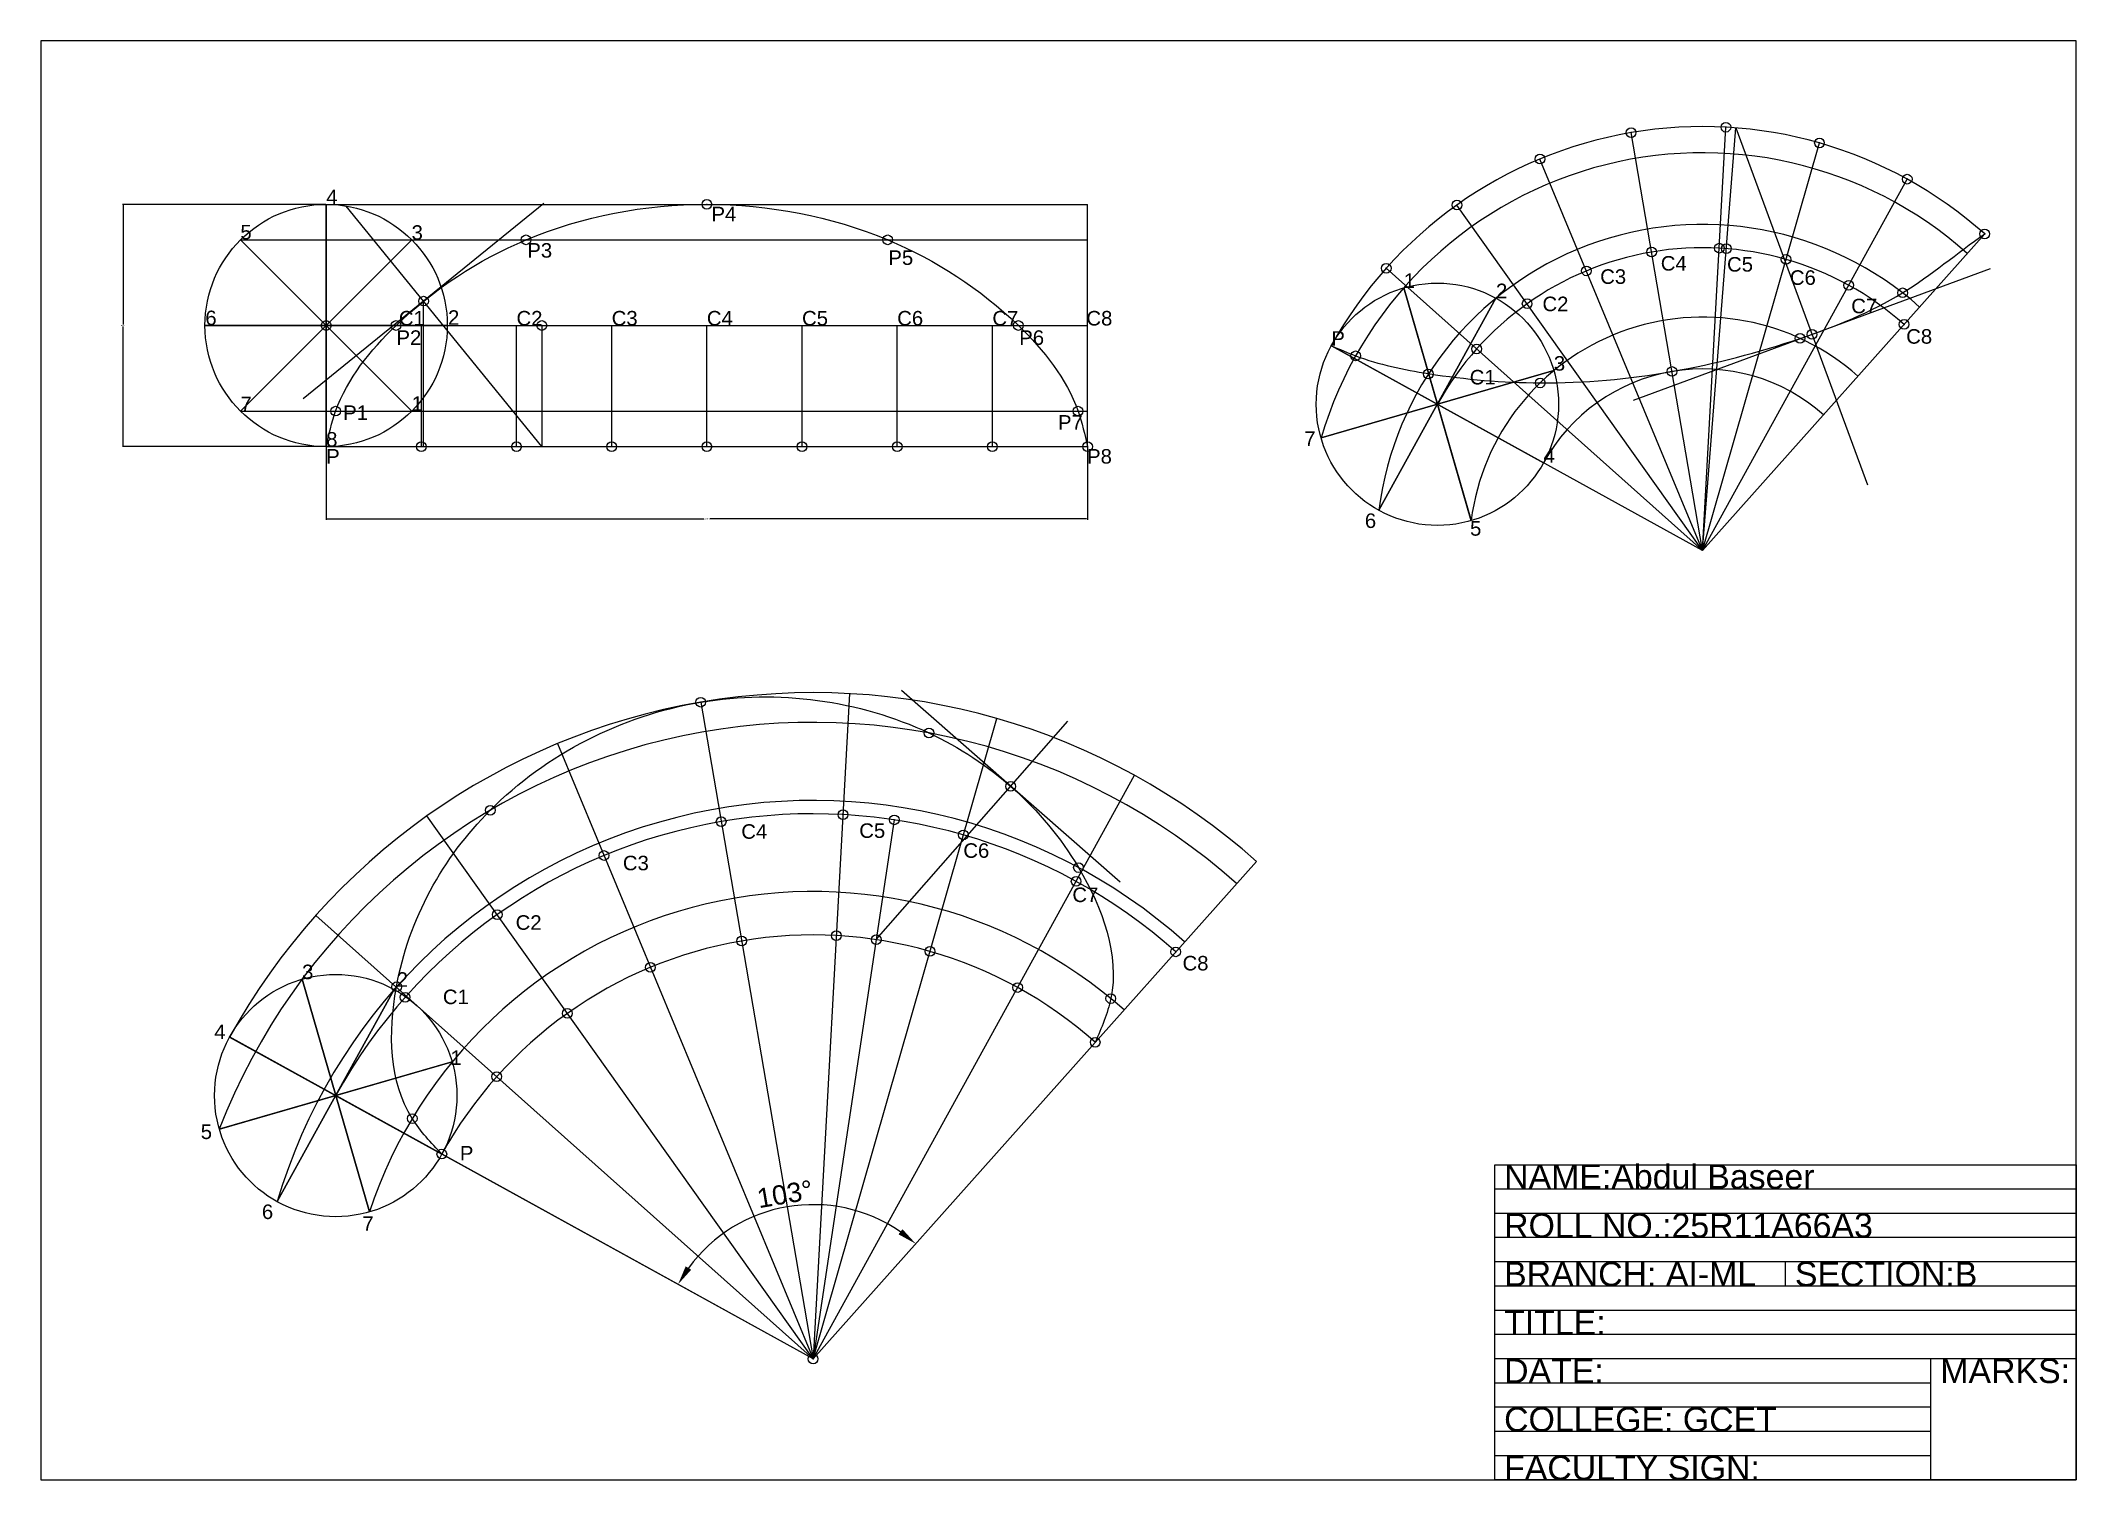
# Model space of a CAD drawing. Header units: millimetres. Extents: x 0 to 420, y 0 to 297.
import ezdxf

# ---------------------------------------------------------------- set-up
doc = ezdxf.new("R2010")
doc.units = ezdxf.units.MM
doc.header["$PDMODE"] = 32
doc.header["$PDSIZE"] = 2
for name, color, linetype in [('Circle', 1, 'Continuous'), ('Director Circle', 7, 'Continuous'), ('Division Lines', 3, 'Continuous'), ('Extension lines', 11, 'Continuous'), ('Extra Line', 7, 'Continuous'), ('Layer1', 7, 'Continuous'), ('Normal', 7, 'Continuous'), ('Text', 7, 'Continuous'), ('Text2', 7, 'Continuous')]:
    doc.layers.add(name, color=color, linetype=linetype)
doc.styles.get("Standard").update_dxf_attribs({"font": 'arial.ttf'})
doc.dimstyles.new('ISO-25', dxfattribs={"dimtxt": 4, "dimasz": 4, "dimexe": 1.25, "dimexo": 0.625, "dimtad": 1, "dimdec": 1, "dimdsep": 46, "dimtxsty": 'Standard', "dimcen": 2.5, "dimclrd": 256, "dimclrt": 256, "dimadec": 0, "dimazin": 0, "dimtfac": 1, "dimtdec": 1, "dimtmove": 0, "dimatfit": 3, "dimfxl": 1, "dimlwd": -1, "dimarcsym": 0})
doc.dimstyles.get("Standard").update_dxf_attribs({"dimtxt": 0.18, "dimasz": 0.18, "dimexe": 0.18, "dimexo": 0.0625, "dimgap": 0.09, "dimtad": 0, "dimtih": 1, "dimtoh": 1, "dimdec": 4, "dimzin": 0, "dimdsep": 46, "dimtxsty": 'Standard', "dimcen": 0.09, "dimadec": 0, "dimazin": 0, "dimtfac": 1, "dimtdec": 4, "dimtofl": 0, "dimtmove": 0, "dimatfit": 3, "dimfxl": 1, "dimtolj": 1, "dimtzin": 0, "dimarcsym": 0})

# ---------------------------------------------------------------- blocks, each defined once
blk = doc.blocks.new('*U12')
at = {"layer": 'Circle'}
blk.add_line((0, 0), (0, 50), dxfattribs=at)
blk = doc.blocks.new('*U14')
at = {"layer": 'Circle', "color": 0, "linetype": 'ByBlock', "lineweight": -2, "transparency": 16777216}
blk.add_blockref('*U12', (57, 116), dxfattribs=at)
for p, rotation in [((57, 166), 180), ((74.68, 123.32), 44.99999999999999), ((74.68, 158.68), 135), ((39.32, 158.68), 225.0000000000001), ((39.32, 123.32), 315.0000000000001), ((82, 141), 90), ((32, 141), 270)]:
    blk.add_blockref('*U12', p, dxfattribs=dict(at, rotation=rotation))
blk = doc.blocks.new('*D15')
at = {"color": 0, "lineweight": -2, "transparency": 16777216}
for p, q in [((58.83, 263.23), (16.85, 263.23)), ((17.03, 263.05), (17.03, 238.41)), ((17.03, 213.41), (17.03, 238.05)), ((58.83, 213.23), (16.85, 213.23))]:
    blk.add_line(p, q, dxfattribs=at)
at = {"color": 0, "transparency": 16777216}
for points in [[(17, 263.05), (17.06, 263.05), (17.03, 263.23)], [(17, 213.41), (17.06, 213.41), (17.03, 213.23)]]:
    blk.add_solid(points, dxfattribs=at)
at = {"layer": 'Defpoints', "color": 0, "transparency": 16777216}
for p in [(17.03, 263.23), (58.9, 263.23), (58.9, 213.23)]:
    blk.add_point(p, dxfattribs=at)
at = {"color": 0, "transparency": 16777216, "insert": (17.03, 238.23), "char_height": 0.18, "attachment_point": 5}
blk.add_mtext('\\A1;50.0000', dxfattribs=at)
blk = doc.blocks.new('*D16')
at = {"color": 0, "lineweight": -2, "transparency": 16777216}
for p, q in [((58.9, 213.17), (58.9, 198.16)), ((215.99, 213.17), (215.99, 198.16)), ((59.08, 198.34), (136.85, 198.34)), ((215.81, 198.34), (138.04, 198.34))]:
    blk.add_line(p, q, dxfattribs=at)
at = {"color": 0, "transparency": 16777216}
for points in [[(59.08, 198.37), (59.08, 198.31), (58.9, 198.34)], [(215.81, 198.37), (215.81, 198.31), (215.99, 198.34)]]:
    blk.add_solid(points, dxfattribs=at)
at = {"layer": 'Defpoints', "color": 0, "transparency": 16777216}
for p in [(58.9, 213.23), (215.99, 213.23), (215.99, 198.34)]:
    blk.add_point(p, dxfattribs=at)
at = {"color": 0, "transparency": 16777216, "insert": (137.45, 198.34), "char_height": 0.18, "attachment_point": 5}
blk.add_mtext('\\A1;157.0976', dxfattribs=at)
blk = doc.blocks.new('*U21')
at = {"layer": 'Director Circle'}
blk.add_line((43.78, 0), (0, 24.16), dxfattribs=at)
blk = doc.blocks.new('*U23')
at = {"layer": 'Director Circle', "color": 0, "linetype": 'ByBlock', "lineweight": -2, "transparency": 16777216}
for p, rotation in [((75.04, 63.85), 45), ((106, 80.93), 134.9999999999999), ((88.92, 111.89), 225), ((57.96, 94.8), 314.9999999999999), ((94.06, 65.98), 90.00000000000001), ((69.9, 109.76), 270), ((103.87, 99.95), 180)]:
    blk.add_blockref('*U21', p, dxfattribs=dict(at, rotation=rotation))
blk.add_blockref('*U21', (60.09, 75.79), dxfattribs=at)
blk = doc.blocks.new('*U29')
at = {"layer": 'Director Circle'}
blk.add_line((43.78, 0), (0, 24.16), dxfattribs=at)
blk = doc.blocks.new('*U31')
at = {"layer": 'Director Circle', "color": 0, "linetype": 'ByBlock', "lineweight": -2, "transparency": 16777216}
for p, rotation in [((23.27, 86.65), 45), ((54.23, 103.73), 134.9999999999999), ((37.15, 134.68), 225), ((6.19, 117.6), 314.9999999999999), ((42.29, 88.78), 90.00000000000001), ((18.13, 132.55), 270), ((52.1, 122.74), 180)]:
    blk.add_blockref('*U29', p, dxfattribs=dict(at, rotation=rotation))
blk.add_blockref('*U29', (8.32, 98.59), dxfattribs=at)
blk = doc.blocks.new('*D32')
at = {"layer": 'Defpoints', "color": 0, "transparency": 16777216}
for p in [(250.82, 127.64), (38.98, 91.4), (163.49, 56.54), (159.37, 24.97), (159.37, 24.97)]:
    blk.add_point(p, dxfattribs=at)
at = {"layer": 'Director Circle', "transparency": 16777216}
blk.add_arc((159.37, 24.97), 31.84, 55.5117, 143.9061, dxfattribs=at)
for points in [[(177.81, 51.74), (176.99, 50.69), (180.55, 48.74)], [(134.21, 43.37), (133.08, 44.08), (131.49, 40.35)]]:
    blk.add_solid(points, dxfattribs=at)
at = {"layer": 'Director Circle', "transparency": 16777216, "insert": (153.55, 58.98), "char_height": 4, "attachment_point": 5, "rotation": 9.7089}
blk.add_mtext('103°', dxfattribs=at)

msp = doc.modelspace()

# ---------------------------------------------------------------- linework, layer by layer
for p, q in [((420, 60), (300, 60)), ((420, 55), (300, 55)), ((420, 50), (300, 50)), ((420, 45), (300, 45)), ((360, 40), (360, 45)), ((420, 40), (300, 40)), ((420, 35), (300, 35)), ((420, 30), (300, 30)), ((420, 25), (300, 25)), ((420, 25), (300, 25)), ((390, 0), (390, 25)), ((390, 20), (300, 20)), ((390, 15), (300, 15)), ((390, 10), (300, 10)), ((390, 5), (300, 5)), ((420, 0), (300, 0)), ((420, 0), (360, 0))]:
    msp.add_line(p, q)
for points in [[(0, 0), (420, 0), (420, 297), (0, 297)], [(420, 0), (300, 0), (300, 65), (420, 65)]]:
    msp.add_lwpolyline(points, close=True)
at = {"layer": 'Circle'}
for p, q in [((215.9948, 213.23295), (215.9948, 263.23295)), ((58.8972, 213.23295), (215.9948, 213.23295))]:
    msp.add_line(p, q, dxfattribs=at)
msp.add_circle((58.8972, 238.23295), 25, dxfattribs=at)
msp.add_point((58.8972, 238.23295), dxfattribs=at)
at = {"layer": 'Director Circle', "color": 4}
for p, q in [((342.90686, 191.78073), (328.15061, 278.02749)), ((342.90686, 191.78073), (347.7014, 279.14928)), ((342.90686, 191.78073), (367.01203, 275.89488)), ((342.90686, 191.78073), (309.33895, 272.58572)), ((342.90686, 191.78073), (385.11527, 268.42732)), ((342.90686, 191.78073), (292.20865, 263.09652)), ((342.90686, 191.78073), (277.61777, 250.03522)), ((136.18248, 160.49829), (159.37087, 24.96767)), ((166.90515, 162.2611), (159.37087, 24.96767)), ((159.37087, 24.96767), (197.25043, 157.14705)), ((106.62129, 151.94693), (159.37087, 24.96767)), ((159.37087, 24.96767), (225.69837, 145.41231)), ((159.37087, 24.96767), (79.70226, 137.03534)), ((159.37087, 24.96767), (56.77373, 116.51043))]:
    msp.add_line(p, q, dxfattribs=at)
at = {"layer": 'Director Circle', "color": 2}
msp.add_line((342.90686, 191.78073), (349.73369, 279.01401), dxfattribs=at)
at = {"layer": 'Director Circle', "color": 6}
msp.add_line((349.73369, 279.01401), (376.92015, 205.33924), dxfattribs=at)
at = {"layer": 'Director Circle', "color": 30, "true_color": 0xf8991e}
for p, q in [((342.90686, 191.78073), (401.10434, 257.12063)), ((342.90686, 191.78073), (266.29713, 234.05602)), ((159.37087, 24.96767), (250.82406, 127.64466)), ((159.37087, 24.96767), (38.98415, 91.40026)), ((159.37087, 24.96767), (60.87265, 79.32161))]:
    msp.add_line(p, q, dxfattribs=at)
at = {"layer": 'Director Circle', "color": 3}
msp.add_line((328.61839, 222.81425), (402.29316, 250.00071), dxfattribs=at)
at = {"layer": 'Director Circle'}
for p, q in [((53.93604, 103.34001), (53.78848, 103.07261)), ((84.89105, 86.25821), (84.55541, 85.64999)), ((159.37087, 24.96767), (60.87265, 79.32161))]:
    msp.add_line(p, q, dxfattribs=at)
at = {"layer": 'Director Circle', "color": 114, "true_color": 0x139b48}
msp.add_circle((288.18562, 221.97736), 25, dxfattribs=at)
at = {"layer": 'Director Circle', "color": 32, "true_color": 0xcd6928}
msp.add_arc((342.90686, 191.78073), 87.5, 48.3089183, 151.1089183, dxfattribs=at)
at = {"layer": 'Director Circle', "color": 1}
for centre, radius, end in [((342.90686, 191.78073), 82.10334, 163.5426326), ((342.90686, 191.78073), 67.31456, 172.9103278), ((342.90686, 191.78073), 62.5, 151.1089183), ((342.90686, 191.78073), 48.18238, 172.6329095), ((342.90686, 191.78073), 37.5, 151.1089183), ((159.37087, 24.96767), 137.5, 151.1089183), ((159.37087, 24.96767), 131.37247, 158.8421796), ((159.37087, 24.96767), 115.24431, 163.637726), ((159.37087, 24.96767), 112.5, 151.1089183), ((159.37087, 24.96767), 96.45607, 161.6693042)]:
    msp.add_arc(centre, radius, 48.3089183, end, dxfattribs=at)
at = {"layer": 'Director Circle', "color": 30, "true_color": 0xf8991e}
msp.add_arc((159.37087, 24.96767), 87.5, 48.3089183, 151.1089183, dxfattribs=at)
at = {"layer": 'Director Circle', "color": 2}
msp.add_open_spline([(266.29713, 234.05602), (267.95782, 233.32977), (274.35396, 230.53263), (288.84555, 227.53681), (310.76135, 225.64907), (336.7471, 227.99024), (361.80894, 234.62344), (384.14197, 243.54887), (395.3843, 253.17325), (401.10434, 257.12063)], degree=3, knots=[0, 0, 0, 0, 5.431680621, 20.920117905, 44.025887961, 71.323694093, 98.621500225, 121.763587193, 142.613325422, 142.613325422, 142.613325422, 142.613325422], dxfattribs=at)
at = {"layer": 'Director Circle', "color": 41, "true_color": 0xf4ee51}
msp.add_spline([(82.76114, 67.24295), (76.65083, 74.57784), (73.38006, 101.69336), (92.74999, 138.19481), (136.18248, 160.49829), (183.27653, 154.14679), (214.12026, 126.37651), (220.78909, 99.34223), (217.56835, 90.30757)], degree=3, dxfattribs=at)
at = {"layer": 'Director Circle'}
for p in [(328.15061, 278.02749), (347.7014, 279.14928), (309.33895, 272.58572), (367.01203, 275.89488), (385.11527, 268.42732), (292.20865, 263.09652), (401.10434, 257.12063), (332.36668, 253.38556), (346.33153, 254.18684), (360.12484, 251.86227), (277.61777, 250.03522), (318.92978, 249.49858), (306.69386, 242.72058), (373.05573, 246.5283), (384.47649, 238.45209), (363.014, 235.56708), (296.2718, 233.39108), (286.31792, 228.23538), (309.38645, 226.39176), (336.58275, 228.74363), (183.27653, 154.14679), (92.74999, 138.19481), (140.39855, 135.85636), (165.53528, 137.29865), (190.36324, 133.11444), (116.21212, 128.85979), (214.12026, 126.37651), (213.63883, 123.51329), (94.18746, 116.6594), (144.61462, 111.21443), (164.16541, 112.33621), (183.47604, 109.08182), (234.19621, 108.97611), (125.80296, 105.77265), (73.44656, 101.76782), (201.57928, 101.61426), (75.18956, 99.59848), (108.67266, 96.28346), (220.78909, 99.34223), (217.56835, 90.30757), (94.08178, 83.22215), (82.76114, 67.24295), (159.37087, 24.96767)]:
    msp.add_point(p, dxfattribs=at)
at = {"layer": 'Director Circle', "color": 2}
for p in [(347.78317, 254.09021), (365.45577, 236.40748)]:
    msp.add_point(p, dxfattribs=at)
at = {"layer": 'Director Circle', "color": 7}
for p in [(384.15746, 244.97508), (271.31222, 231.96987)]:
    msp.add_point(p, dxfattribs=at)
at = {"layer": 'Director Circle', "color": 7, "true_color": 0xffffff}
for p in [(136.18248, 160.49829), (76.65083, 74.57784)]:
    msp.add_point(p, dxfattribs=at)
at = {"layer": 'Division Lines'}
for p, q in [((78.5344, 213.23295), (78.5344, 238.23295)), ((98.1716, 213.23295), (98.1716, 238.23295)), ((117.8088, 213.23295), (117.8088, 238.23295)), ((137.446, 213.23295), (137.446, 238.23295)), ((157.0832, 213.23295), (157.0832, 238.23295)), ((176.7204, 213.23295), (176.7204, 238.23295)), ((196.3576, 213.23295), (196.3576, 238.23295)), ((78.5344, 213.23295), (78.5344, 213.23295))]:
    msp.add_line(p, q, dxfattribs=at)
for p in [(78.5344, 213.23295), (98.1716, 213.23295), (117.8088, 213.23295), (137.446, 213.23295), (157.0832, 213.23295), (176.7204, 213.23295), (196.3576, 213.23295)]:
    msp.add_point(p, dxfattribs=at)
at = {"layer": 'Extension lines'}
for p, q in [((58.8972, 263.23295), (215.9948, 263.23295)), ((41.21953, 255.91062), (215.9948, 255.91062)), ((83.8972, 238.23295), (215.9948, 238.23295)), ((41.21953, 220.55528), (215.9948, 220.55528))]:
    msp.add_line(p, q, dxfattribs=at)
at = {"layer": 'Extra Line'}
msp.add_line((78.99467, 213.23295), (78.99446, 243.25567), dxfattribs=at)
at = {"layer": 'Extra Line', "color": 240, "true_color": 0xed1f24}
msp.add_line((58.8972, 213.23295), (88.40644, 213.23295), dxfattribs=at)
at = {"layer": 'Extra Line'}
msp.add_point((78.99446, 243.25567), dxfattribs=at)
at = {"layer": 'Layer1', "color": 3}
msp.add_line((222.69377, 123.35408), (177.58113, 162.91226), dxfattribs=at)
at = {"layer": 'Layer1', "color": 6}
msp.add_line((172.39314, 111.49322), (211.95132, 156.60586), dxfattribs=at)
at = {"layer": 'Layer1', "color": 30, "true_color": 0xf26722}
msp.add_line((176.11379, 136.2148), (159.37087, 24.96767), dxfattribs=at)
at = {"layer": 'Layer1', "color": 9, "true_color": 0xafd9aa}
msp.add_circle((60.87265, 79.32161), 25, dxfattribs=at)
at = {"layer": 'Layer1', "color": 6}
msp.add_point((200.13745, 143.13317), dxfattribs=at)
at = {"layer": 'Layer1', "color": 30, "true_color": 0xf26722}
for p in [(176.11379, 136.2148), (172.39314, 111.49322)]:
    msp.add_point(p, dxfattribs=at)
at = {"layer": 'Normal', "color": 4}
msp.add_line((103.82171, 263.43347), (54.16721, 223.07786), dxfattribs=at)
at = {"layer": 'Normal', "color": 6}
msp.add_line((103.39476, 213.23295), (63.03916, 262.88745), dxfattribs=at)
at = {"layer": 'Normal', "color": 217, "true_color": 0x93278f}
msp.add_line((103.39476, 238.23295), (103.39476, 213.23295), dxfattribs=at)
at = {"layer": 'Normal'}
msp.add_point((103.39476, 238.23295), dxfattribs=at)
at = {"layer": 'Text', "color": 5}
msp.add_spline([(58.8972, 213.23295), (60.85776, 220.55528), (73.30754, 238.23295), (100.13113, 255.91062), (137.446, 263.23295), (174.76087, 255.91062), (201.7204, 238.23295), (214.03527, 220.55528), (215.9948, 213.23295)], degree=3, dxfattribs=at)
at = {"layer": 'Text'}
for p in [(137.446, 263.23295), (100.13113, 255.91062), (174.76087, 255.91062), (73.30754, 238.23295), (201.7204, 238.23295), (60.85776, 220.55528), (214.03527, 220.55528), (215.9948, 213.23295)]:
    msp.add_point(p, dxfattribs=at)

# ---------------------------------------------------------------- block references
at = {"layer": 'Circle'}
msp.add_blockref('*U14', (1.8972, 97.23295), dxfattribs=at)
at = {"layer": 'Director Circle'}
msp.add_blockref('*U23', (206.20527, 134.10995), dxfattribs=at)
at = {"layer": 'Director Circle', "color": 9, "true_color": 0xafd9aa}
msp.add_blockref('*U31', (30.66367, -31.3432), dxfattribs=at)

# ---------------------------------------------------------------- texts
for s, p in [(' NAME:Abdul Baseer', (300, 60.09927)), (' ROLL NO.:25R11A66A3', (300, 50)), (' BRANCH: AI-ML ', (300, 40)), (' SECTION:B', (360, 40)), (' TITLE:', (300, 30)), (' DATE: ', (300, 20)), (' MARKS:', (390, 20)), (' COLLEGE: GCET', (300, 10)), (' FACULTY SIGN:', (300, 0))]:
    msp.add_text(s, height=5).set_placement(p)
at = {"layer": 'Director Circle'}
for s, p in [('C4', (334.26728, 249.55517)), ('C5', (347.93977, 249.35277)), ('1', (281.24902, 245.99576)), ('C3', (321.76525, 246.82512)), ('C6', (360.90332, 246.62031)), ('2', (300.26428, 243.86586)), ('C2', (309.85786, 241.18489)), ('C7', (373.56303, 240.75058)), ('P', (266.29713, 234.05602)), ('C8', (384.90614, 234.47605)), ('3', (312.20402, 228.91397)), ('C1', (294.85371, 226.06542)), ('7', (260.70218, 213.37651)), ('4', (310.07412, 209.89871)), ('6', (273.20733, 196.44668)), ('5', (294.91563, 194.85578)), ('C4', (144.5488, 132.31268)), ('C5', (168.88855, 132.49055)), ('C6', (190.36324, 128.38029)), ('C3', (120.11648, 125.80986)), ('C7', (212.86672, 119.24942)), ('C2', (97.99354, 113.53099)), ('3', (53.93604, 103.34001)), ('C8', (235.59421, 105.13947)), ('2', (73.44656, 101.76782)), ('C1', (82.98022, 98.18662)), ('4', (35.80772, 90.98288)), ('1', (84.55541, 85.64999)), ('5', (33.01264, 70.35075)), ('P', (86.48374, 65.92359)), ('6', (45.6354, 53.84372)), ('7', (66.3825, 51.40928))]:
    msp.add_text(s, height=3, dxfattribs=at).set_placement(p)
at = {"layer": 'Text'}
for s, p in [('4', (58.90211, 263.22942)), ('5', (41.2006, 255.99969)), ('3', (76.52292, 255.91965)), ('6', (33.96616, 238.29711)), ('C1', (73.8972, 238.23295)), ('2', (84.04039, 238.36852)), ('C2', (98.1716, 238.23295)), ('C3', (117.8088, 238.23295)), ('C4', (137.446, 238.23295)), ('C5', (157.0832, 238.23295)), ('C6', (176.7204, 238.23295)), ('C7', (196.3576, 238.23295)), ('C8', (215.76, 238.23295)), ('7', (41.21953, 220.55528)), ('1', (76.52652, 220.60789)), ('8', (58.8972, 213.23295))]:
    msp.add_text(s, height=3, dxfattribs=at).set_placement(p)
at = {"layer": 'Text2'}
for s, p in [('P4', (138.3972, 259.73295)), ('P3', (100.3972, 252.23295)), ('P5', (174.8972, 250.73295)), ('P2', (73.3972, 234.23295)), ('P6', (201.8972, 234.23295)), ('P1', (62.3972, 218.73295)), ('P7', (209.8972, 216.73295)), ('P', (58.8972, 209.73295)), ('P8', (215.8972, 209.73295))]:
    msp.add_text(s, height=3, dxfattribs=at).set_placement(p)

# ---------------------------------------------------------------- dimensions: what is measured, and where the dimension line sits
dim = msp.add_linear_dim(base=(17.03195, 263.23295), p1=(58.8972, 213.23295), p2=(58.8972, 263.23295), angle=90, dimstyle='Standard')
dim.commit()
dim.dimension.update_dxf_attribs({"geometry": '*D15', "text_midpoint": (17.03195, 238.23295)})
dim = msp.add_linear_dim(base=(215.9948, 198.34211), p1=(58.8972, 213.23295), p2=(215.9948, 213.23295), dimstyle='Standard')
dim.commit()
dim.dimension.update_dxf_attribs({"geometry": '*D16', "text_midpoint": (137.446, 198.34211)})
at = {"layer": 'Director Circle'}
dim = msp.add_angular_dim_2l(base=(163.48512, 56.54028), line1=((159.37087, 24.96767), (250.82406, 127.64466)), line2=((159.37087, 24.96767), (38.98415, 91.40026)), dimstyle='ISO-25', dxfattribs=at)
dim.commit()
dim.dimension.update_dxf_attribs({"geometry": '*D32', "text_midpoint": (153.55131, 58.98162)})

doc.saveas('drawing.dxf')
